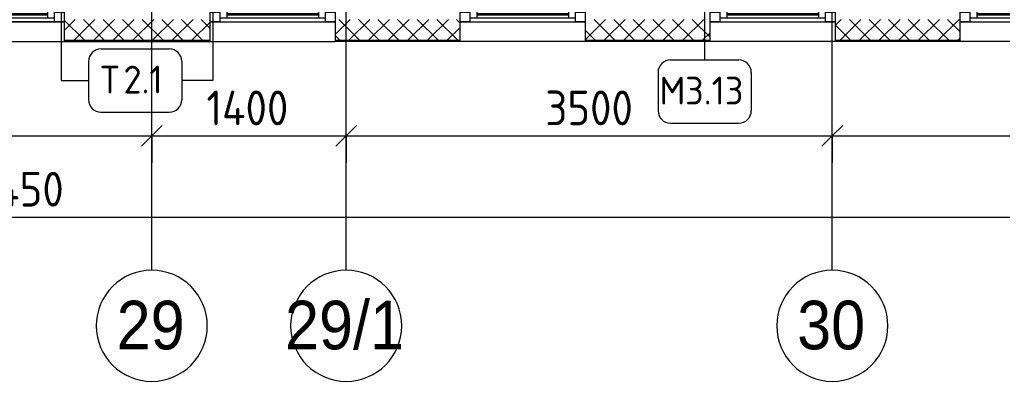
# Model space of a CAD drawing. Header units: millimetres. Extents: x -8624 to 200664, y -8553 to 29000.
# Drawn here: x 155454 to 162530, y -2706 to -101 of the extents above; entities that cross this region are included whole.
import ezdxf

# ---------------------------------------------------------------- set-up
doc = ezdxf.new("R2010")
doc.units = ezdxf.units.MM
for name, color, linetype, lineweight in [('A-ANNO-DIMS', 7, 'Continuous', 9), ('A-ANNO-DIMS-100', 7, 'Continuous', 9), ('A-GLAZ-2', 7, 'Continuous', 9), ('A-WALL-1', 7, 'Continuous', 9), ('A-WALL-4', 7, 'Continuous', 13), ('Марки для знаков', 7, 'Continuous', 9), ('Оси', 7, 'Continuous', 9), ('Оси-1', 7, 'Continuous', 20)]:
    doc.layers.add(name, color=color, linetype=linetype, lineweight=lineweight)
doc.styles.add('Arial_1', font='arial.ttf', dxfattribs={"width": 0.9, "height": 350})
doc.styles.add('GOST Common_2', font='GOST_Common.ttf', dxfattribs={"height": 200})
doc.styles.add('ISOCPEUR', font='isocpeur.ttf', dxfattribs={"width": 0.9, "height": 250})
doc.dimstyles.new('ISO-2_5_0_9К_БОЛЬШОЙ', dxfattribs={"dimscale": 304.8, "dimtxt": 248.995294, "dimasz": 0.492126, "dimexe": 0.393701, "dimexo": 0.984252, "dimgap": 0, "dimtad": 1, "dimdec": 0, "dimrnd": 10, "dimzin": 0, "dimdsep": 46, "dimtxsty": 'ISOCPEUR', "dimblk1": 'OBLIQUE', "dimblk2": 'OBLIQUE', "dimsah": 1, "dimcen": 0.09, "dimdle": 0.393701, "dimazin": 0, "dimtfac": 1, "dimtdec": 4, "dimtix": 1, "dimtmove": 0, "dimatfit": 3, "dimfxl": 1, "dimtvp": 1, "dimtolj": 1, "dimtzin": 0, "dimarcsym": 2})

# ---------------------------------------------------------------- blocks, each defined once
blk = doc.blocks.new('120_Окно_СКБ_2Ст_Фрамуга сверху - 120_Окно_СКБ_2Ст_2300х2500_h_ ДОО-19727959-План зашивки приборов отопления в осях 3 этажа 23-33')
at = {"layer": 'A-GLAZ-2'}
for p, q in [((-1150, -127), (-1150, -57)), ((-1150, -57), (-1080, -57)), ((1150, -57), (-1150, -57)), ((-1080, -57), (-1080, -127)), ((-1080, -57), (1080, -57)), ((520, -127), (520, -57)), ((520, -57), (590, -57)), ((590, -57), (590, -127)), ((1080, -127), (1080, -57)), ((1080, -57), (1150, -57)), ((1150, -57), (1150, -127)), ((-1080, -127), (-1150, -127)), ((-1130, -127), (-1100, -127)), ((-1080, -127), (-1100, -127)), ((-1100, -127), (-1100, -137)), ((-1100, -137), (540, -137)), ((540, -137), (-1100, -137)), ((520, -87), (-1080, -87)), ((-1080, -87), (-1080, -127)), ((-1030, -137), (-1030, -87)), ((-1030, -107), (470, -107)), ((470, -117), (-1030, -117)), ((470, -137), (470, -87)), ((520, -127), (520, -87)), ((590, -127), (520, -127)), ((540, -127), (520, -127)), ((540, -127), (570, -127)), ((540, -127), (570, -127)), ((540, -137), (540, -127)), ((590, -127), (570, -127)), ((570, -127), (570, -137)), ((570, -137), (1100, -137)), ((1100, -137), (570, -137)), ((1080, -87), (590, -87)), ((590, -87), (590, -127)), ((640, -137), (640, -87)), ((640, -107), (1030, -107)), ((1030, -117), (640, -117)), ((1030, -137), (1030, -87)), ((1080, -127), (1080, -87)), ((1150, -127), (1080, -127)), ((1100, -127), (1080, -127)), ((1100, -127), (1130, -127)), ((1100, -137), (1100, -127))]:
    blk.add_line(p, q, dxfattribs=at)
blk = doc.blocks.new('120_Окно_СКБ_1Ст - 120_Окно_СКБ_1Ст 900х2500_h_ с форточкой-V169-План зашивки приборов отопления в осях 3 этажа 23-33')
at = {"layer": 'A-GLAZ-2'}
for p, q in [((-450, -127), (-450, -57)), ((-450, -57), (-380, -57)), ((450, -57), (-450, -57)), ((-380, -57), (-380, -127)), ((380, -127), (380, -57)), ((380, -57), (450, -57)), ((450, -57), (450, -127)), ((-380, -127), (-450, -127)), ((-430, -127), (-400, -127)), ((-380, -127), (-400, -127)), ((-400, -127), (-400, -137)), ((-400, -137), (400, -137)), ((400, -137), (-400, -137)), ((380, -87), (-380, -87)), ((-380, -87), (-380, -127)), ((-330, -137), (-330, -87)), ((-330, -107), (330, -107)), ((330, -117), (-330, -117)), ((330, -137), (330, -87)), ((380, -127), (380, -87)), ((450, -127), (380, -127)), ((400, -127), (380, -127)), ((400, -127), (430, -127)), ((400, -137), (400, -127))]:
    blk.add_line(p, q, dxfattribs=at)
blk = doc.blocks.new('120_Окно_СКБ_1Ст - 120_Окно_СКБ_1Ст 900х2500_h_ с форточкой-V184-План зашивки приборов отопления в осях 3 этажа 23-33')
at = {"layer": 'A-GLAZ-2'}
for p, q in [((-450, -127), (-450, -57)), ((-450, -57), (-380, -57)), ((450, -57), (-450, -57)), ((-380, -57), (-380, -127)), ((380, -127), (380, -57)), ((380, -57), (450, -57)), ((450, -57), (450, -127)), ((-380, -127), (-450, -127)), ((-430, -127), (-400, -127)), ((-380, -127), (-400, -127)), ((-400, -127), (-400, -137)), ((-400, -137), (400, -137)), ((400, -137), (-400, -137)), ((380, -87), (-380, -87)), ((-380, -87), (-380, -127)), ((-330, -137), (-330, -87)), ((-330, -107), (330, -107)), ((330, -117), (-330, -117)), ((330, -137), (330, -87)), ((380, -127), (380, -87)), ((450, -127), (380, -127)), ((400, -127), (380, -127)), ((400, -127), (430, -127)), ((400, -137), (400, -127))]:
    blk.add_line(p, q, dxfattribs=at)
blk = doc.blocks.new('Ось сетки - D8-29747960-План зашивки приборов отопления в осях 3 этажа 23-33')
at = {"layer": 'Оси-1'}
for start, end in [(360, 180), (180, 360)]:
    blk.add_arc((0, 0), 4, start, end, dxfattribs=at)
blk = doc.blocks.new('DIMBLOCK20-План зашивки приборов отопления в осях 3 этажа 23-33')
at = {"layer": 'A-ANNO-DIMS-100'}
for p, q in [((151305.3, -1132.6), (151305.3, -818.6)), ((156405.3, -1132.6), (156405.3, -818.6)), ((151305.3, -938.6), (156405.3, -938.6)), ((151305.3, -938.6), (151305.3, -1132.6)), ((156405.3, -938.6), (156405.3, -1132.6))]:
    blk.add_line(p, q, dxfattribs=at)
at = {"layer": 'A-ANNO-DIMS-100', "lineweight": 20}
for p, q in [((151305.3, -938.6), (151380.3, -863.6)), ((156405.3, -938.6), (156480.3, -863.6)), ((151305.3, -938.6), (151230.3, -1013.6)), ((156405.3, -938.6), (156330.3, -1013.6))]:
    blk.add_line(p, q, dxfattribs=at)
at = {"layer": 'A-ANNO-DIMS-100', "color": 0, "insert": (153560.8, -612), "char_height": 250, "width": 706.764, "attachment_point": 1, "line_spacing_factor": 1.149209, "style": 'ISOCPEUR'}
blk.add_mtext('5100', dxfattribs=at)
blk = doc.blocks.new('_Oblique')
at = {"color": 0, "linetype": 'ByBlock', "lineweight": -2}
blk.add_line((-0.5, -0.5), (0.5, 0.5), dxfattribs=at)
blk = doc.blocks.new('DIMBLOCK21-План зашивки приборов отопления в осях 3 этажа 23-33')
at = {"layer": 'A-ANNO-DIMS-100'}
for p, q in [((156405.3, -1132.6), (156405.3, -818.6)), ((157805.3, -1132.6), (157805.3, -818.6)), ((156405.3, -938.6), (157805.3, -938.6)), ((156405.3, -938.6), (156405.3, -1132.6)), ((157805.3, -938.6), (157805.3, -1132.6))]:
    blk.add_line(p, q, dxfattribs=at)
at = {"layer": 'A-ANNO-DIMS-100', "lineweight": 20}
for p, q in [((156405.3, -938.6), (156480.3, -863.6)), ((157805.3, -938.6), (157880.3, -863.6)), ((156405.3, -938.6), (156330.3, -1013.6)), ((157805.3, -938.6), (157730.3, -1013.6))]:
    blk.add_line(p, q, dxfattribs=at)
at = {"layer": 'A-ANNO-DIMS-100', "color": 0, "insert": (156798.8, -612), "char_height": 250, "width": 735.494, "attachment_point": 1, "line_spacing_factor": 1.149209, "style": 'ISOCPEUR'}
blk.add_mtext('1400', dxfattribs=at)
blk = doc.blocks.new('DIMBLOCK22-План зашивки приборов отопления в осях 3 этажа 23-33')
at = {"layer": 'A-ANNO-DIMS-100'}
for p, q in [((157805.3, -1132.6), (157805.3, -818.6)), ((161305.3, -1132.6), (161305.3, -818.6)), ((157805.3, -938.6), (161305.3, -938.6)), ((157805.3, -938.6), (157805.3, -1132.6)), ((161305.3, -938.6), (161305.3, -1132.6))]:
    blk.add_line(p, q, dxfattribs=at)
at = {"layer": 'A-ANNO-DIMS-100', "lineweight": 20}
for p, q in [((157805.3, -938.6), (157880.3, -863.6)), ((161305.3, -938.6), (161380.3, -863.6)), ((157805.3, -938.6), (157730.3, -1013.6)), ((161305.3, -938.6), (161230.3, -1013.6))]:
    blk.add_line(p, q, dxfattribs=at)
at = {"layer": 'A-ANNO-DIMS-100', "color": 0, "insert": (159239.2, -612), "char_height": 250, "width": 758.478, "attachment_point": 1, "line_spacing_factor": 1.149209, "style": 'ISOCPEUR'}
blk.add_mtext('3500', dxfattribs=at)
blk = doc.blocks.new('DIMBLOCK23-План зашивки приборов отопления в осях 3 этажа 23-33')
at = {"layer": 'A-ANNO-DIMS-100'}
for p, q in [((161305.3, -1132.6), (161305.3, -818.6)), ((166555.3, -1132.6), (166555.3, -818.6)), ((161305.3, -938.6), (166555.3, -938.6)), ((161305.3, -938.6), (161305.3, -1132.6)), ((166555.3, -938.6), (166555.3, -1132.6))]:
    blk.add_line(p, q, dxfattribs=at)
at = {"layer": 'A-ANNO-DIMS-100', "lineweight": 20}
for p, q in [((161305.3, -938.6), (161380.3, -863.6)), ((166555.3, -938.6), (166630.3, -863.6)), ((161305.3, -938.6), (161230.3, -1013.6)), ((166555.3, -938.6), (166480.3, -1013.6))]:
    blk.add_line(p, q, dxfattribs=at)
at = {"layer": 'A-ANNO-DIMS-100', "color": 0, "insert": (163614.2, -612), "char_height": 250, "width": 758.478, "attachment_point": 1, "line_spacing_factor": 1.149209, "style": 'ISOCPEUR'}
blk.add_mtext('5250', dxfattribs=at)
blk = doc.blocks.new('DIMBLOCK26-План зашивки приборов отопления в осях 3 этажа 23-33')
at = {"layer": 'A-ANNO-DIMS-100'}
for p, q in [((135155.3, -1717.9), (135155.3, -1404)), ((175605.3, -1717.9), (175605.3, -1404)), ((135035.3, -1524), (175725.3, -1524)), ((135155.3, -1524), (135155.3, -1717.9)), ((175605.3, -1524), (175605.3, -1717.9))]:
    blk.add_line(p, q, dxfattribs=at)
at = {"layer": 'A-ANNO-DIMS-100', "lineweight": 20}
for p, q in [((135155.3, -1524), (135230.3, -1449)), ((175605.3, -1524), (175680.3, -1449)), ((135155.3, -1524), (135080.3, -1599)), ((175605.3, -1524), (175530.3, -1599))]:
    blk.add_line(p, q, dxfattribs=at)
at = {"layer": 'A-ANNO-DIMS-100', "color": 0, "insert": (154961.3, -1197.4), "char_height": 250, "width": 1005.558, "attachment_point": 1, "line_spacing_factor": 1.149209, "style": 'ISOCPEUR'}
blk.add_mtext('40450', dxfattribs=at)
blk = doc.blocks.new('Марка_Знаки - В прямоуг_Наименование краткое-30718135-План зашивки приборов отопления в осях 3 этажа 23-33')
at = {"layer": 'Марки для знаков'}
for p, q in [((-2.455, 2.278), (2.455, 2.278)), ((-3.355, 1.378), (-3.355, -1.384)), ((3.355, 1.378), (3.355, -1.378)), ((-2.461, -2.278), (2.455, -2.278))]:
    blk.add_line(p, q, dxfattribs=at)
for centre, radius, start, end in [((-2.455, 1.378), 0.9, 90, 180), ((2.455, 1.378), 0.9, 0, 90), ((-2.461, -1.384), 0.893, 180, 270), ((2.455, -1.378), 0.9, 270, 0)]:
    blk.add_arc(centre, radius, start, end, dxfattribs=at)

msp = doc.modelspace()

# ---------------------------------------------------------------- hatches: boundary and pattern name
at = {"layer": 'A-WALL-1'}
h = msp.add_hatch(dxfattribs=at)
h.set_pattern_fill('FP_120', color=256, style=0, pattern_type=2)
h.set_pattern_definition([(45, (50595.26, 0), (-70.71068, 70.71068), []), (135, (50595.26, 0), (-70.71068, -70.71068), [])])
h.paths.add_polyline_path([(175675.3, -250), (175675.3, -100), (174325.3, -100), (174325.3, -250), (175210.2, -250)])
h.paths.add_polyline_path([(170825.3, -250), (172025.3, -250), (172025.3, -100), (170825.3, -100)])
h.paths.add_polyline_path([(167625.3, -250), (167625.3, -100), (166575.3, -100), (166575.3, -250), (167571.2, -250)])
h.paths.add_polyline_path([(168844.4, -250), (169925.3, -250), (169925.3, -100), (168525.3, -100), (168525.3, -250)])
h.paths.add_polyline_path([(164275.3, -250), (164275.3, -100), (163125.3, -100), (163125.3, -250), (163751.7, -250)])
h.paths.add_polyline_path([(161842, -250), (162225.3, -250), (162225.3, -100), (161325.3, -100), (161325.3, -250)])
h.paths.add_polyline_path([(160425.3, -250), (160425.3, -100), (159525.3, -100), (159525.3, -250), (159932.2, -250)])
h.paths.add_polyline_path([(157725.3, -250), (158625.3, -250), (158625.3, -100), (157725.3, -100)])
h.paths.add_polyline_path([(155775.3, -250), (156825.3, -250), (156825.3, -100), (155775.3, -100)])
h.paths.add_polyline_path([(152929.8, -250), (153475.3, -250), (153475.3, -100), (151425.3, -100), (151425.3, -250), (152325.3, -250)])
h.paths.add_polyline_path([(149625.3, -250), (150525.3, -250), (150525.3, -100), (149625.3, -100)])
h.paths.add_polyline_path([(147675.3, -250), (148725.3, -250), (148725.3, -100), (147675.3, -100)])
h.paths.add_polyline_path([(144225.3, -250), (145375.3, -250), (145375.3, -100), (144225.3, -100)])
h.paths.add_polyline_path([(141625.3, -250), (141625.3, -100), (139805.3, -100), (139805.3, -250), (141471.2, -250)])
h.paths.add_polyline_path([(142525.3, -250), (143325.3, -250), (143325.3, -100), (142525.3, -100)])

# ---------------------------------------------------------------- linework, layer by layer
for p, q in [((159525.3, 100), (159525.3, -258)), ((160425.3, -258), (160425.3, 100)), ((161325.3, 100), (161325.3, -258)), ((162225.3, -258), (162225.3, 100)), ((155775.3, -48), (155775.3, -258)), ((156825.3, -258), (156825.3, -48)), ((157725.3, -100), (157725.3, -258)), ((158625.3, -258), (158625.3, -100)), ((143325.3, -258), (157725.3, -258)), ((160425.3, -258), (157725.3, -258)), ((175833.3, -258), (160425.3, -258))]:
    msp.add_line(p, q, dxfattribs=at)
at = {"layer": 'A-WALL-4'}
for p, q in [((155775.3, -250), (156825.3, -250)), ((155775.3, -253), (156825.3, -253)), ((157725.3, -250), (158625.3, -250)), ((157725.3, -253), (158625.3, -253)), ((159525.3, -250), (160425.3, -250)), ((159525.3, -253), (160425.3, -253)), ((161325.3, -250), (162225.3, -250)), ((161325.3, -253), (162225.3, -253))]:
    msp.add_line(p, q, dxfattribs=at)
at = {"layer": 'Марки для знаков'}
for p, q in [((160386.4, 387.7), (160386.4, -391.7)), ((155753.6, 177.4), (155753.6, -540.2)), ((156844.3, 177.4), (156844.3, -540.2)), ((155753.6, -540.2), (155950.4, -540.2)), ((156844.3, -540.2), (156621.4, -540.2))]:
    msp.add_line(p, q, dxfattribs=at)
at = {"layer": 'Оси'}
for p, q in [((156405.3, -1906.3), (156405.3, 593.7)), ((157805.3, -1906.3), (157805.3, 593.7)), ((161305.3, -1906.3), (161305.3, 593.7))]:
    msp.add_line(p, q, dxfattribs=at)

# ---------------------------------------------------------------- block references
at = {"layer": 'A-GLAZ-2', "rotation": 180}
for name, p in [('120_Окно_СКБ_2Ст_Фрамуга сверху - 120_Окно_СКБ_2Ст_2300х2500_h_ ДОО-19727959-План зашивки приборов отопления в осях 3 этажа 23-33', (154625.3, -175)), ('120_Окно_СКБ_1Ст - 120_Окно_СКБ_1Ст 900х2500_h_ с форточкой-V169-План зашивки приборов отопления в осях 3 этажа 23-33', (157275.3, -175)), ('120_Окно_СКБ_1Ст - 120_Окно_СКБ_1Ст 900х2500_h_ с форточкой-V169-План зашивки приборов отопления в осях 3 этажа 23-33', (159075.3, -175)), ('120_Окно_СКБ_1Ст - 120_Окно_СКБ_1Ст 900х2500_h_ с форточкой-V184-План зашивки приборов отопления в осях 3 этажа 23-33', (160875.3, -175)), ('120_Окно_СКБ_1Ст - 120_Окно_СКБ_1Ст 900х2500_h_ с форточкой-V184-План зашивки приборов отопления в осях 3 этажа 23-33', (162675.3, -175))]:
    msp.add_blockref(name, p, dxfattribs=at)
at = {"layer": 'Марки для знаков', "xscale": 99.99999999999993, "yscale": 99.99999999999993, "zscale": 99.99999999999993}
for p in [(156285.9, -540.2), (160386.4, -619.5)]:
    msp.add_blockref('Марка_Знаки - В прямоуг_Наименование краткое-30718135-План зашивки приборов отопления в осях 3 этажа 23-33', p, dxfattribs=at)
at = {"layer": 'Оси-1', "xscale": 99.99999999999993, "yscale": 99.99999999999993, "zscale": 99.99999999999993}
for p in [(156405.3, -2306.3), (157805.3, -2306.3), (161305.3, -2306.3)]:
    msp.add_blockref('Ось сетки - D8-29747960-План зашивки приборов отопления в осях 3 этажа 23-33', p, dxfattribs=at)

# ---------------------------------------------------------------- texts
at = {"layer": 'Марки для знаков', "char_height": 200, "attachment_point": 1, "style": 'GOST Common_2'}
for s, insert, width in [('\\fGOST Common|b0|i0|c204|p34|;Т', (156036.4, -433.2), 200.422), ('2.1', (156201.8, -433.2), 368.776), ('\\fGOST Common|b0|i0|c204|p34|;М', (160060.4, -512.4), 224.472), ('3.13', (160245.6, -512.4), 529.114)]:
    msp.add_mtext(s, dxfattribs=dict(at, insert=insert, width=width))
at = {"layer": 'Оси', "char_height": 350, "attachment_point": 1, "style": 'Arial_1'}
for s, insert, width in [('29', (156152.6, -2125.6), 606.076), ('29/1', (157365, -2125.6), 1060.633), ('30', (161052.6, -2125.6), 606.076)]:
    msp.add_mtext(s, dxfattribs=dict(at, insert=insert, width=width))

# ---------------------------------------------------------------- dimensions: what is measured, and where the dimension line sits
at = {"layer": 'A-ANNO-DIMS'}
for base, p1, p2, override, picture, middle in [((156405.3, -938.6), (151305.3, -832.6), (156405.3, -832.6), {"dimpost": '<>', "dimfxl": 5100}, 'DIMBLOCK20-План зашивки приборов отопления в осях 3 этажа 23-33', (153855.3, -813.6)), ((157805.3, -938.6), (156405.3, -832.6), (157805.3, -832.6), {"dimpost": '<>', "dimfxl": 1400}, 'DIMBLOCK21-План зашивки приборов отопления в осях 3 этажа 23-33', (157105.3, -813.6)), ((161305.3, -938.6), (157805.3, -832.6), (161305.3, -832.6), {"dimpost": '<>', "dimfxl": 3500}, 'DIMBLOCK22-План зашивки приборов отопления в осях 3 этажа 23-33', (159555.3, -813.6)), ((166555.3, -938.6), (161305.3, -832.6), (166555.3, -832.6), {"dimpost": '<>', "dimfxl": 5250}, 'DIMBLOCK23-План зашивки приборов отопления в осях 3 этажа 23-33', (163930.3, -813.6)), ((175605.3, -1524), (135155.3, -1417.9), (175605.3, -1417.9), {"dimpost": '<>', "dimfxl": 40450}, 'DIMBLOCK26-План зашивки приборов отопления в осях 3 этажа 23-33', (155380.3, -1399))]:
    dim = msp.add_linear_dim(base=base, p1=p1, p2=p2, dimstyle='ISO-2_5_0_9К_БОЛЬШОЙ', override=override, dxfattribs=at)
    dim.commit()
    dim.dimension.update_dxf_attribs({"geometry": picture, "text_midpoint": middle})

doc.saveas('drawing.dxf')
